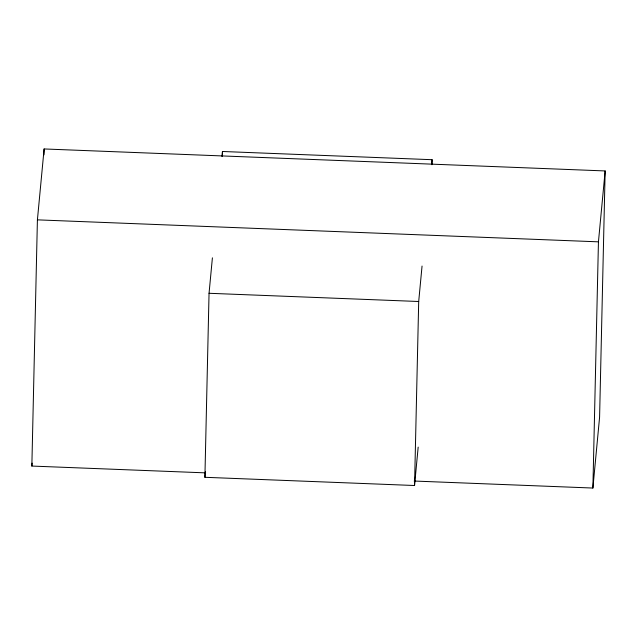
<?xml version="1.0" encoding="UTF-8"?>
<svg xmlns="http://www.w3.org/2000/svg" width="637" height="637" viewBox="0 0 637 637"><rect width="100%" height="100%" fill="white"/><g stroke="black" fill="none" stroke-linecap="round" stroke-linejoin="round"><path stroke-width="0.96" d="M205.624 472.869L31.85 466.061L37.408 219.853L44.112 148.954L605.15 170.939L599.592 417.147L592.888 488.046L414.154 481.039M43.977 154.91L44.112 148.954M418.175 447.11L414.544 485.513L204.899 477.296L209.047 293.283L212.4 257.834M222.345 156.463L222.456 151.487L432.101 159.704L431.99 164.68M414.544 485.513L418.7 301.5L422.052 266.051M592.888 488.046L598.446 241.837L605.15 170.939M31.85 466.061L32.129 463.107M221.987 156.415L222.456 151.487M204.899 477.296L205.456 471.388M431.639 164.633L432.101 159.704M37.408 219.853L598.446 241.837M209.047 293.283L418.7 301.5"/></g></svg>
